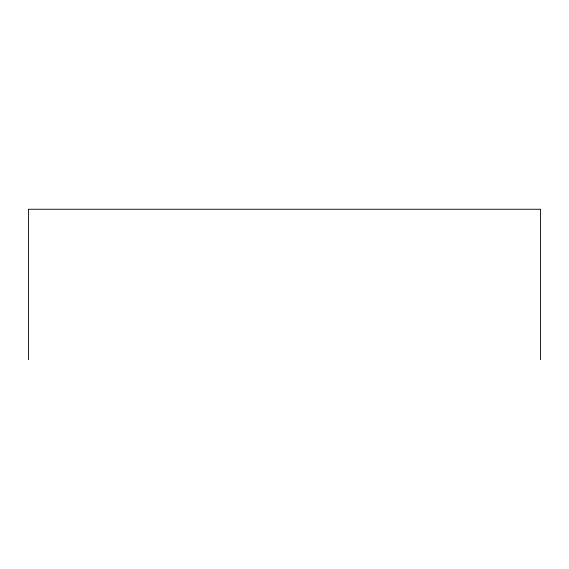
<?xml version="1.0" encoding="UTF-8"?>
<svg xmlns="http://www.w3.org/2000/svg" width="569" height="569" viewBox="0 0 569 569"><rect width="100%" height="100%" fill="white"/><g stroke="black" fill="none" stroke-linecap="round" stroke-linejoin="round"><path stroke-width="0.85" d="M540.55 359.743L540.55 209.257L28.45 209.257L28.45 359.743"/></g></svg>
